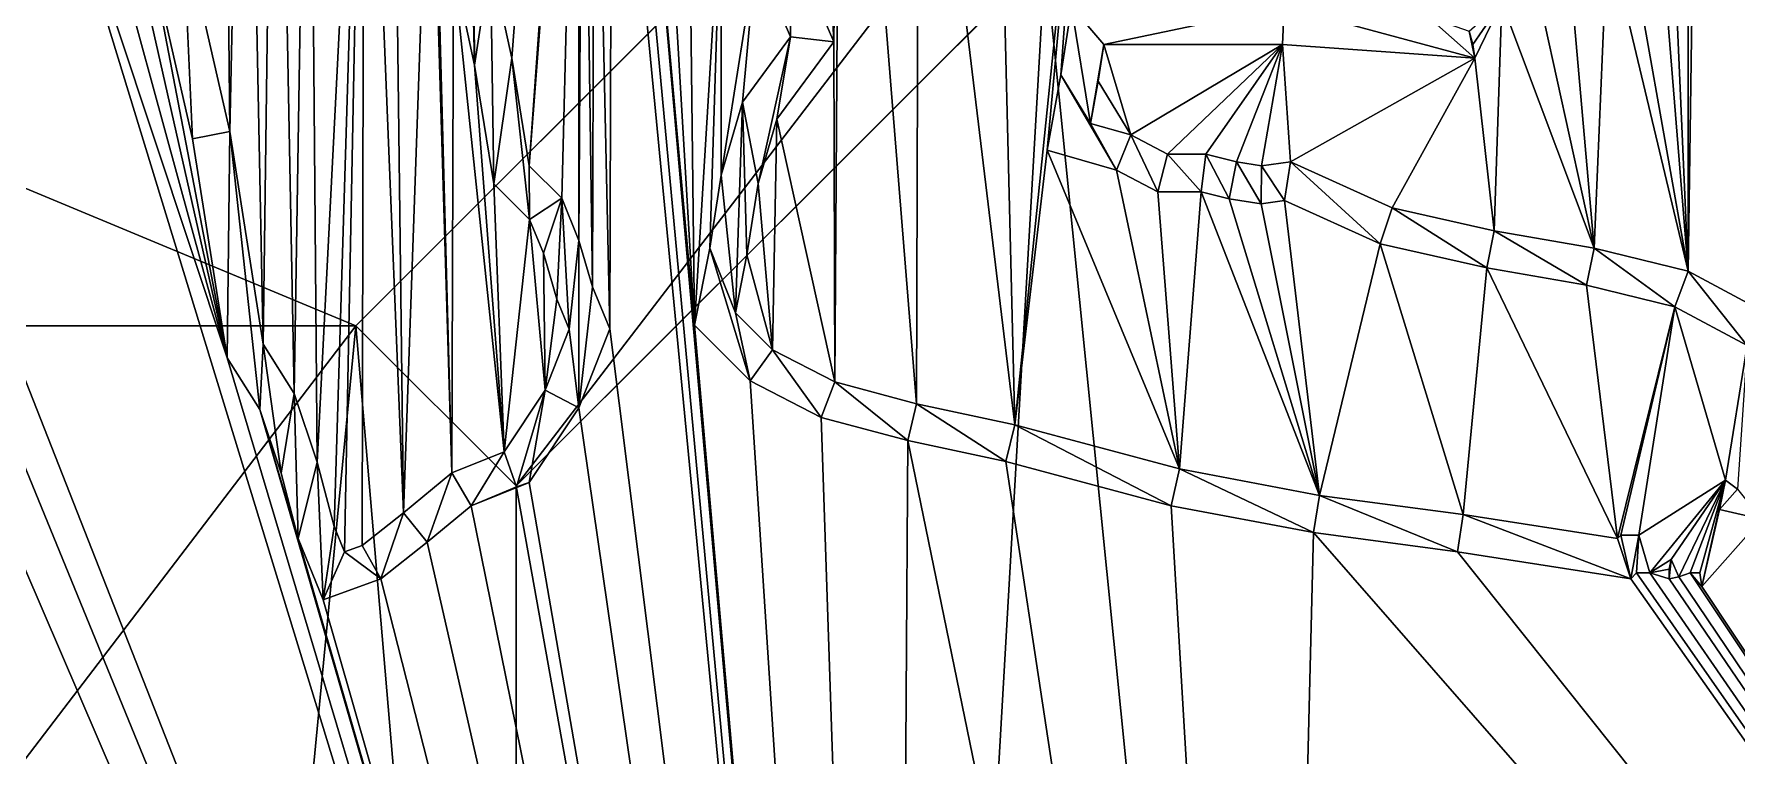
# Model space of a CAD drawing. Extents: x 10 to 110, y 10 to 115.
# Drawn here: x 33.62 to 56.16, y 34.3 to 43.86 of the extents above; entities that cross this region are included whole.
import ezdxf

# ---------------------------------------------------------------- set-up
doc = ezdxf.new("R2010")
doc.units = 0
doc.header["$MEASUREMENT"] = 0
doc.layers.add('STL2DXF', color=7, linetype='Continuous')

msp = doc.modelspace()

# ---------------------------------------------------------------- linework, layer by layer
at = {"layer": 'STL2DXF'}
for points in [[(39.662, 44.842, -0.6), (45, 110, -0.6), (39.942, 43.544, -0.6)], [(39.942, 43.544, -0.6), (45, 110, -0.6), (40.171, 42.119, -0.6)], [(40.171, 42.119, -0.6), (45, 110, -0.6), (40.832, 50.644, -0.6)], [(53.939, 56.061, 0.5), (37.879, 40), (53.939, 56.061)], [(37.879, 40), (53.939, 56.061, 0.5), (47.879, 50, 0.5)], [(37.879, 40), (40, 37.879), (53.939, 56.061)], [(53.939, 56.061), (40, 37.879), (56.061, 53.939)], [(43.627, 45.103, -0.6), (43.653, 54.838, -0.6), (44.204, 43.758, -0.6)], [(44.204, 43.758, -0.6), (43.653, 54.838, -0.6), (44.297, 51.42, -0.6)], [(40, 37.879), (47, 44.875, 0.5), (56.061, 53.939)], [(56.608, 40.135, -0.6), (56.15, 52.17, -0.6), (56.513, 53.347, -0.6)], [(36.103, 52.87, -0.6), (36.209, 42.57, -0.6), (35.587, 45.294, -0.6)], [(36.209, 42.57, -0.6), (36.103, 52.87, -0.6), (36.41, 51.948, -0.6)], [(36.654, 39.754, -0.6), (36.41, 51.948, -0.6), (36.816, 52.128, -0.6)], [(36.654, 39.754, -0.6), (36.816, 52.128, -0.6), (37.064, 39.103, -0.6)], [(37.064, 39.103, -0.6), (36.816, 52.128, -0.6), (37.257, 51.284, -0.6)], [(56.608, 40.135, -0.6), (55.743, 51.865, -0.6), (55.87, 52.119, -0.6)], [(56.608, 40.135, -0.6), (55.87, 52.119, -0.6), (56.15, 52.17, -0.6)], [(36.209, 42.57, -0.6), (36.41, 51.948, -0.6), (36.654, 39.754, -0.6)], [(56.608, 40.135, -0.6), (55.667, 51.534, -0.6), (55.743, 51.865, -0.6)], [(44.204, 43.758, -0.6), (44.297, 51.42, -0.6), (44.219, 39.255, -0.6)], [(44.297, 51.42, -0.6), (45.301, 38.967, -0.6), (44.219, 39.255, -0.6)], [(45.301, 38.967, -0.6), (44.297, 51.42, -0.6), (45.328, 49.21, -0.6)], [(55.514, 40.72, -0.6), (55.514, 51.229, -0.6), (55.667, 51.534, -0.6)], [(55.514, 40.72, -0.6), (55.667, 51.534, -0.6), (56.608, 40.135, -0.6)], [(37.064, 39.103, -0.6), (37.257, 51.284, -0.6), (37.368, 38.191, -0.6)], [(37.368, 38.191, -0.6), (37.257, 51.284, -0.6), (37.988, 50.383, -0.6)], [(55.514, 40.72, -0.6), (55.056, 51.127, -0.6), (55.514, 51.229, -0.6)], [(55.514, 40.72, -0.6), (54.7, 50.771, -0.6), (55.056, 51.127, -0.6)], [(55.514, 40.72, -0.6), (54.624, 45.733, -0.6), (54.7, 50.771, -0.6)], [(40.171, 42.119, -0.6), (40.832, 50.644, -0.6), (40.603, 41.687, -0.6)], [(40.832, 50.644, -0.6), (40.832, 41.127, -0.6), (40.603, 41.687, -0.6)], [(40.832, 41.127, -0.6), (40.832, 50.644, -0.6), (40.883, 49.677, -0.6)], [(37.368, 38.191, -0.6), (37.988, 50.383, -0.6), (37.593, 37.342, -0.6)], [(37.593, 37.342, -0.6), (37.988, 50.383, -0.6), (37.73, 37.005, -0.6)], [(37.73, 37.005, -0.6), (37.988, 50.383, -0.6), (37.964, 37.09, -0.6)], [(37.964, 37.09, -0.6), (37.988, 50.383, -0.6), (38.508, 37.521, -0.6)], [(38.508, 37.521, -0.6), (37.988, 50.383, -0.6), (38.37, 49.045, -0.6)], [(37.879, 40), (47.879, 50, 0.5), (37.879, 40, 0.5)], [(42.754, 44.875, 0.5), (37.879, 40, 0.5), (47.879, 50, 0.5)], [(40.832, 41.127, -0.6), (40.883, 49.677, -0.6), (41.01, 40.516, -0.6)], [(41.01, 40.516, -0.6), (40.883, 49.677, -0.6), (41.036, 49.244, -0.6)], [(41.01, 40.516, -0.6), (41.036, 49.244, -0.6), (41.239, 39.957, -0.6)], [(41.239, 39.957, -0.6), (41.036, 49.244, -0.6), (41.265, 48.862, -0.6)], [(45.301, 38.967, -0.6), (45.328, 49.21, -0.6), (46.599, 38.687, -0.6)], [(46.599, 38.687, -0.6), (45.328, 49.21, -0.6), (46.383, 47.503, -0.6)], [(38.508, 37.521, -0.6), (38.37, 49.045, -0.6), (38.861, 47.573, -0.6)], [(45, 10, -0.6), (41.239, 39.957, -0.6), (41.265, 48.862, -0.6)], [(45, 10, -0.6), (41.265, 48.862, -0.6), (41.468, 48.048, -0.6)], [(45, 10, -0.6), (33.072, 40.364, -0.6), (33.269, 48.334, -0.6)], [(45, 10, -0.6), (33.269, 48.334, -0.6), (36.176, 39.575, -0.6)], [(36.176, 39.575, -0.6), (33.269, 48.334, -0.6), (34.038, 47.412, -0.6)], [(45, 10, -0.6), (41.468, 48.048, -0.6), (41.647, 47.895, -0.6)], [(45, 10, -0.6), (41.647, 47.895, -0.6), (42.359, 40.007, -0.6)], [(42.359, 40.007, -0.6), (41.647, 47.895, -0.6), (41.901, 47.794, -0.6)], [(42.359, 40.007, -0.6), (41.901, 47.794, -0.6), (42.283, 46.75, -0.6)], [(38.508, 37.521, -0.6), (38.861, 47.573, -0.6), (39.149, 38.051, -0.6)], [(39.149, 38.051, -0.6), (38.861, 47.573, -0.6), (38.935, 46.11, -0.6)], [(39.171, 44.747, -0.4), (39.356, 47.666, -0.4), (39.45, 43.452, -0.4)], [(39.45, 43.452, -0.4), (39.356, 47.666, -0.4), (39.433, 46.165, -0.4)], [(46.599, 38.687, -0.6), (46.383, 47.503, -0.6), (47.524, 47.681, -0.6)], [(46.599, 38.687, -0.6), (47.524, 47.681, -0.6), (47.028, 42.323, -0.6)], [(47.028, 42.323, -0.6), (47.524, 47.681, -0.6), (47.21, 43.323, -0.6)], [(47.21, 43.323, -0.6), (47.524, 47.681, -0.6), (47.352, 44.222, -0.6)], [(36.176, 39.575, -0.6), (34.038, 47.412, -0.6), (34.649, 46.337, -0.6)], [(42.715, 45.809, -0.6), (42.359, 40.007, -0.6), (42.283, 46.75, -0.6)], [(36.176, 39.575, -0.6), (34.649, 46.337, -0.6), (35.107, 45.147, -0.6)], [(39.149, 38.051, -0.6), (38.935, 46.11, -0.6), (39.171, 44.747, -0.6)], [(39.45, 43.452, -0.4), (39.433, 46.165, -0.4), (39.662, 44.842, -0.4)], [(42.359, 40.007, -0.6), (42.715, 45.809, -0.6), (42.563, 41.025, -0.6)], [(42.563, 41.025, -0.6), (42.715, 45.809, -0.6), (42.715, 41.992, -0.6)], [(42.715, 41.992, -0.6), (42.715, 45.809, -0.6), (43.173, 44.893, -0.6)], [(55.514, 40.72, -0.6), (54.446, 45.198, -0.6), (54.624, 45.733, -0.6)], [(35.107, 45.147, -0.4), (35.587, 45.294, -0.4), (35.718, 42.476, -0.4)], [(35.107, 45.147, -0.6), (35.718, 42.476, -0.4), (35.718, 42.476, -0.6)], [(35.718, 42.476, -0.4), (35.107, 45.147, -0.6), (35.107, 45.147, -0.4)], [(36.176, 39.575, -0.6), (35.107, 45.147, -0.6), (35.718, 42.476, -0.6)], [(35.718, 42.476, -0.4), (35.587, 45.294, -0.4), (36.209, 42.57, -0.4)], [(36.209, 42.57, -0.4), (35.587, 45.294, -0.6), (36.209, 42.57, -0.6)], [(35.587, 45.294, -0.6), (36.209, 42.57, -0.4), (35.587, 45.294, -0.4)], [(43.173, 44.893, -0.4), (43.627, 45.103, -0.4), (43.631, 43.824, -0.4)], [(43.631, 43.824, -0.4), (43.627, 45.103, -0.4), (44.204, 43.758, -0.4)], [(44.204, 43.758, -0.4), (43.627, 45.103, -0.6), (44.204, 43.758, -0.6)], [(43.627, 45.103, -0.6), (44.204, 43.758, -0.4), (43.627, 45.103, -0.4)], [(54.267, 41.025, -0.6), (53.453, 44.74, -0.6), (53.911, 45.097, -0.6)], [(54.267, 41.025, -0.6), (53.911, 45.097, -0.6), (54.446, 45.198, -0.6)], [(54.267, 41.025, -0.6), (54.446, 45.198, -0.6), (55.514, 40.72, -0.6)], [(26.175, 44.875, 0.5), (15, 40, 0.5), (37.879, 40, 0.5)], [(26.175, 44.875, 0.5), (37.879, 40, 0.5), (42.754, 44.875, 0.5)], [(47, 44.875, 0.5), (40, 37.879), (40, 37.879, 0.5)], [(40, 37.879, 0.5), (45, 10, 0.5), (47, 44.875, 0.5)], [(42.715, 41.992, -0.6), (43.173, 44.893, -0.6), (42.995, 42.959, -0.6)], [(42.995, 42.959, -0.6), (43.173, 44.893, -0.6), (43.631, 43.824, -0.6)], [(43.173, 44.893, -0.6), (43.631, 43.824, -0.4), (43.631, 43.824, -0.6)], [(43.631, 43.824, -0.4), (43.173, 44.893, -0.6), (43.173, 44.893, -0.4)], [(47, 44.875, 0.5), (45, 10, 0.5), (50, 15, 0.5)], [(47, 44.875, 0.5), (50, 15, 0.5), (73, 44.875, 0.5)], [(73, 44.875, 0.5), (50, 15, 0.5), (70, 15, 0.5)], [(39.149, 38.051, -0.6), (39.171, 44.747, -0.6), (39.841, 38.327, -0.6)], [(39.841, 38.327, -0.6), (39.171, 44.747, -0.6), (39.45, 43.452, -0.6)], [(39.171, 44.747, -0.6), (39.45, 43.452, -0.4), (39.45, 43.452, -0.6)], [(39.45, 43.452, -0.4), (39.171, 44.747, -0.6), (39.171, 44.747, -0.4)], [(39.45, 43.452, -0.4), (39.662, 44.842, -0.4), (39.703, 41.88, -0.4)], [(39.703, 41.88, -0.4), (39.662, 44.842, -0.4), (39.942, 43.544, -0.4)], [(39.942, 43.544, -0.4), (39.662, 44.842, -0.6), (39.942, 43.544, -0.6)], [(39.662, 44.842, -0.6), (39.942, 43.544, -0.4), (39.662, 44.842, -0.4)], [(54.267, 41.025, -0.6), (53.046, 44.282, -0.6), (53.453, 44.74, -0.6)], [(47.601, 42.679, -0.4), (47.21, 43.323, -0.4), (47.352, 44.222, -0.4)], [(47.352, 44.222, -0.6), (47.21, 43.323, -0.4), (47.21, 43.323, -0.6)], [(47.21, 43.323, -0.4), (47.352, 44.222, -0.6), (47.352, 44.222, -0.4)], [(47.352, 44.222, -0.4), (47.779, 43.722, -0.4), (47.601, 42.679, -0.4)], [(47.779, 43.722, -0.4), (47.352, 44.222, -0.4), (50.163, 44.222, -0.4)], [(47.779, 43.722, -0.4), (50.163, 44.222, -0.4), (50.145, 43.722, -0.4)], [(50.145, 43.722, -0.4), (50.163, 44.222, -0.4), (52.69, 43.544, -0.4)], [(52.69, 43.544, -0.4), (50.163, 44.222, -0.4), (52.071, 44.089, -0.4)], [(53.046, 44.282, -0.6), (52.664, 43.722, -0.6), (52.613, 43.901, -0.6)], [(52.664, 43.722, -0.6), (53.046, 44.282, -0.6), (52.69, 43.544, -0.6)], [(52.69, 43.544, -0.6), (53.046, 44.282, -0.6), (52.944, 41.254, -0.6)], [(52.944, 41.254, -0.6), (53.046, 44.282, -0.6), (54.267, 41.025, -0.6)], [(52.69, 43.544, -0.4), (52.071, 44.089, -0.4), (52.613, 43.901, -0.4)], [(43.204, 41.883, -0.4), (42.995, 42.959, -0.4), (43.631, 43.824, -0.4)], [(43.631, 43.824, -0.6), (42.995, 42.959, -0.4), (42.995, 42.959, -0.6)], [(42.995, 42.959, -0.4), (43.631, 43.824, -0.6), (43.631, 43.824, -0.4)], [(43.204, 41.883, -0.4), (43.631, 43.824, -0.4), (43.451, 42.735, -0.4)], [(43.451, 42.735, -0.4), (43.631, 43.824, -0.4), (44.204, 43.758, -0.4)], [(44.219, 39.255, -0.6), (43.451, 42.735, -0.6), (44.204, 43.758, -0.6)], [(43.451, 42.735, -0.4), (44.204, 43.758, -0.6), (43.451, 42.735, -0.6)], [(44.204, 43.758, -0.6), (43.451, 42.735, -0.4), (44.204, 43.758, -0.4)], [(52.69, 43.544, -0.4), (52.613, 43.901, -0.4), (52.664, 43.722, -0.4)], [(52.664, 43.722, -0.4), (52.613, 43.901, -0.6), (52.664, 43.722, -0.6)], [(52.613, 43.901, -0.6), (52.664, 43.722, -0.4), (52.613, 43.901, -0.4)], [(39.703, 41.88, -0.4), (39.942, 43.544, -0.4), (40.179, 41.404, -0.4)], [(40.179, 41.404, -0.4), (39.942, 43.544, -0.4), (40.171, 42.119, -0.4)], [(40.171, 42.119, -0.4), (39.942, 43.544, -0.6), (40.171, 42.119, -0.6)], [(39.942, 43.544, -0.6), (40.171, 42.119, -0.4), (39.942, 43.544, -0.4)], [(47.601, 42.679, -0.4), (47.779, 43.722, -0.4), (47.703, 43.239, -0.4)], [(47.703, 43.239, -0.4), (47.779, 43.722, -0.6), (47.703, 43.239, -0.6)], [(47.779, 43.722, -0.6), (47.703, 43.239, -0.4), (47.779, 43.722, -0.4)], [(48.135, 42.527, -0.6), (47.703, 43.239, -0.6), (47.779, 43.722, -0.6)], [(47.779, 43.722, -0.4), (50.145, 43.722, -0.6), (47.779, 43.722, -0.6)], [(50.145, 43.722, -0.6), (47.779, 43.722, -0.4), (50.145, 43.722, -0.4)], [(48.135, 42.527, -0.6), (47.779, 43.722, -0.6), (50.145, 43.722, -0.6)], [(48.135, 42.527, -0.6), (50.145, 43.722, -0.6), (48.619, 42.272, -0.6)], [(48.619, 42.272, -0.6), (50.145, 43.722, -0.6), (49.127, 42.272, -0.6)], [(49.127, 42.272, -0.6), (50.145, 43.722, -0.6), (49.535, 42.17, -0.6)], [(49.535, 42.17, -0.6), (50.145, 43.722, -0.6), (49.865, 42.119, -0.6)], [(49.865, 42.119, -0.6), (50.145, 43.722, -0.6), (50.247, 42.17, -0.6)], [(50.145, 43.722, -0.4), (52.69, 43.544, -0.6), (50.145, 43.722, -0.6)], [(52.69, 43.544, -0.6), (50.145, 43.722, -0.4), (52.69, 43.544, -0.4)], [(50.247, 42.17, -0.6), (50.145, 43.722, -0.6), (52.69, 43.544, -0.6)], [(50.247, 42.17, -0.6), (52.69, 43.544, -0.6), (51.596, 41.56, -0.6)], [(51.596, 41.56, -0.6), (52.69, 43.544, -0.6), (52.944, 41.254, -0.6)], [(52.69, 43.544, -0.4), (52.664, 43.722, -0.6), (52.69, 43.544, -0.6)], [(52.664, 43.722, -0.6), (52.69, 43.544, -0.4), (52.664, 43.722, -0.4)], [(39.841, 38.327, -0.6), (39.45, 43.452, -0.6), (39.703, 41.88, -0.6)], [(39.45, 43.452, -0.6), (39.703, 41.88, -0.4), (39.703, 41.88, -0.6)], [(39.703, 41.88, -0.4), (39.45, 43.452, -0.6), (39.45, 43.452, -0.4)], [(47.21, 43.323, -0.4), (47.948, 42.06, -0.4), (47.028, 42.323, -0.4)], [(47.21, 43.323, -0.6), (47.028, 42.323, -0.4), (47.028, 42.323, -0.6)], [(47.028, 42.323, -0.4), (47.21, 43.323, -0.6), (47.21, 43.323, -0.4)], [(47.948, 42.06, -0.4), (47.21, 43.323, -0.4), (47.601, 42.679, -0.4)], [(47.601, 42.679, -0.4), (47.703, 43.239, -0.6), (47.601, 42.679, -0.6)], [(47.703, 43.239, -0.6), (47.601, 42.679, -0.4), (47.703, 43.239, -0.4)], [(47.703, 43.239, -0.6), (48.135, 42.527, -0.6), (47.601, 42.679, -0.6)], [(42.995, 42.959, -0.4), (42.902, 40.172, -0.4), (42.715, 41.992, -0.4)], [(42.995, 42.959, -0.6), (42.715, 41.992, -0.4), (42.715, 41.992, -0.6)], [(42.715, 41.992, -0.4), (42.995, 42.959, -0.6), (42.995, 42.959, -0.4)], [(42.902, 40.172, -0.4), (42.995, 42.959, -0.4), (43.055, 40.937, -0.4)], [(43.055, 40.937, -0.4), (42.995, 42.959, -0.4), (43.204, 41.883, -0.4)], [(43.395, 39.679, -0.6), (43.204, 41.883, -0.6), (43.451, 42.735, -0.6)], [(43.204, 41.883, -0.4), (43.451, 42.735, -0.6), (43.204, 41.883, -0.6)], [(43.451, 42.735, -0.6), (43.204, 41.883, -0.4), (43.451, 42.735, -0.4)], [(43.395, 39.679, -0.6), (43.451, 42.735, -0.6), (44.219, 39.255, -0.6)], [(47.948, 42.06, -0.4), (47.601, 42.679, -0.4), (48.135, 42.527, -0.4)], [(48.135, 42.527, -0.6), (47.601, 42.679, -0.4), (47.601, 42.679, -0.6)], [(47.601, 42.679, -0.4), (48.135, 42.527, -0.6), (48.135, 42.527, -0.4)], [(35.718, 42.476, -0.4), (36.209, 42.57, -0.4), (36.176, 39.575, -0.4)], [(35.718, 42.476, -0.6), (36.176, 39.575, -0.4), (36.176, 39.575, -0.6)], [(36.176, 39.575, -0.4), (35.718, 42.476, -0.6), (35.718, 42.476, -0.4)], [(36.176, 39.575, -0.4), (36.209, 42.57, -0.4), (36.608, 38.888, -0.4)], [(36.608, 38.888, -0.4), (36.209, 42.57, -0.4), (36.654, 39.754, -0.4)], [(36.654, 39.754, -0.4), (36.209, 42.57, -0.6), (36.654, 39.754, -0.6)], [(36.209, 42.57, -0.6), (36.654, 39.754, -0.4), (36.209, 42.57, -0.4)], [(47.948, 42.06, -0.4), (48.135, 42.527, -0.4), (48.495, 41.772, -0.4)], [(48.495, 41.772, -0.4), (48.135, 42.527, -0.4), (48.619, 42.272, -0.4)], [(48.619, 42.272, -0.6), (48.135, 42.527, -0.4), (48.135, 42.527, -0.6)], [(48.135, 42.527, -0.4), (48.619, 42.272, -0.6), (48.619, 42.272, -0.4)], [(47.028, 42.323, -0.6), (48.781, 38.103, -0.6), (46.599, 38.687, -0.6)], [(48.781, 38.103, -0.6), (47.028, 42.323, -0.6), (47.948, 42.06, -0.6)], [(47.028, 42.323, -0.4), (47.948, 42.06, -0.6), (47.028, 42.323, -0.6)], [(47.948, 42.06, -0.6), (47.028, 42.323, -0.4), (47.948, 42.06, -0.4)], [(48.495, 41.772, -0.4), (48.619, 42.272, -0.4), (49.066, 41.772, -0.4)], [(49.066, 41.772, -0.4), (48.619, 42.272, -0.4), (49.127, 42.272, -0.4)], [(49.127, 42.272, -0.6), (48.619, 42.272, -0.4), (48.619, 42.272, -0.6)], [(48.619, 42.272, -0.4), (49.127, 42.272, -0.6), (49.127, 42.272, -0.4)], [(49.066, 41.772, -0.4), (49.127, 42.272, -0.4), (49.436, 41.68, -0.4)], [(49.436, 41.68, -0.4), (49.127, 42.272, -0.4), (49.535, 42.17, -0.4)], [(49.535, 42.17, -0.6), (49.127, 42.272, -0.4), (49.127, 42.272, -0.6)], [(49.127, 42.272, -0.4), (49.535, 42.17, -0.6), (49.535, 42.17, -0.4)], [(49.436, 41.68, -0.4), (49.535, 42.17, -0.4), (49.86, 41.614, -0.4)], [(49.86, 41.614, -0.4), (49.535, 42.17, -0.4), (49.865, 42.119, -0.4)], [(49.865, 42.119, -0.6), (49.535, 42.17, -0.4), (49.535, 42.17, -0.6)], [(49.535, 42.17, -0.4), (49.865, 42.119, -0.6), (49.865, 42.119, -0.4)], [(50.171, 41.656, -0.4), (49.865, 42.119, -0.4), (50.247, 42.17, -0.4)], [(50.247, 42.17, -0.6), (49.865, 42.119, -0.4), (49.865, 42.119, -0.6)], [(49.865, 42.119, -0.4), (50.247, 42.17, -0.6), (50.247, 42.17, -0.4)], [(50.171, 41.656, -0.4), (50.247, 42.17, -0.4), (51.436, 41.083, -0.4)], [(51.436, 41.083, -0.4), (50.247, 42.17, -0.4), (51.596, 41.56, -0.4)], [(51.596, 41.56, -0.6), (50.247, 42.17, -0.4), (50.247, 42.17, -0.6)], [(50.247, 42.17, -0.4), (51.596, 41.56, -0.6), (51.596, 41.56, -0.4)], [(40.179, 41.404, -0.4), (40.171, 42.119, -0.4), (40.603, 41.687, -0.4)], [(40.603, 41.687, -0.4), (40.171, 42.119, -0.6), (40.603, 41.687, -0.6)], [(40.171, 42.119, -0.6), (40.603, 41.687, -0.4), (40.171, 42.119, -0.4)], [(42.902, 40.172, -0.4), (42.563, 41.025, -0.4), (42.715, 41.992, -0.4)], [(42.715, 41.992, -0.6), (42.563, 41.025, -0.4), (42.563, 41.025, -0.6)], [(42.563, 41.025, -0.4), (42.715, 41.992, -0.6), (42.715, 41.992, -0.4)], [(48.781, 38.103, -0.6), (47.948, 42.06, -0.6), (48.495, 41.772, -0.6)], [(47.948, 42.06, -0.4), (48.495, 41.772, -0.6), (47.948, 42.06, -0.6)], [(48.495, 41.772, -0.6), (47.948, 42.06, -0.4), (48.495, 41.772, -0.4)], [(49.86, 41.614, -0.4), (49.865, 42.119, -0.4), (50.171, 41.656, -0.4)], [(39.841, 38.327, -0.6), (39.703, 41.88, -0.6), (40.179, 41.404, -0.6)], [(39.703, 41.88, -0.4), (40.179, 41.404, -0.6), (39.703, 41.88, -0.6)], [(40.179, 41.404, -0.6), (39.703, 41.88, -0.4), (40.179, 41.404, -0.4)], [(43.395, 39.679, -0.6), (43.055, 40.937, -0.6), (43.204, 41.883, -0.6)], [(43.055, 40.937, -0.4), (43.204, 41.883, -0.6), (43.055, 40.937, -0.6)], [(43.204, 41.883, -0.6), (43.055, 40.937, -0.4), (43.204, 41.883, -0.4)], [(48.781, 38.103, -0.6), (48.495, 41.772, -0.6), (49.066, 41.772, -0.6)], [(48.495, 41.772, -0.4), (49.066, 41.772, -0.6), (48.495, 41.772, -0.6)], [(49.066, 41.772, -0.6), (48.495, 41.772, -0.4), (49.066, 41.772, -0.4)], [(48.781, 38.103, -0.6), (49.066, 41.772, -0.6), (50.632, 37.753, -0.6)], [(50.632, 37.753, -0.6), (49.066, 41.772, -0.6), (49.436, 41.68, -0.6)], [(49.066, 41.772, -0.4), (49.436, 41.68, -0.6), (49.066, 41.772, -0.6)], [(49.436, 41.68, -0.6), (49.066, 41.772, -0.4), (49.436, 41.68, -0.4)], [(40.179, 41.404, -0.4), (40.603, 41.687, -0.4), (40.36, 40.962, -0.4)], [(40.36, 40.962, -0.4), (40.603, 41.687, -0.4), (40.538, 40.351, -0.4)], [(40.538, 40.351, -0.4), (40.603, 41.687, -0.4), (40.701, 39.952, -0.4)], [(40.701, 39.952, -0.4), (40.603, 41.687, -0.4), (40.832, 41.127, -0.4)], [(40.832, 41.127, -0.4), (40.603, 41.687, -0.6), (40.832, 41.127, -0.6)], [(40.603, 41.687, -0.6), (40.832, 41.127, -0.4), (40.603, 41.687, -0.4)], [(50.632, 37.753, -0.6), (49.436, 41.68, -0.6), (49.86, 41.614, -0.6)], [(49.436, 41.68, -0.4), (49.86, 41.614, -0.6), (49.436, 41.68, -0.6)], [(49.86, 41.614, -0.6), (49.436, 41.68, -0.4), (49.86, 41.614, -0.4)], [(50.632, 37.753, -0.6), (49.86, 41.614, -0.6), (50.171, 41.656, -0.6)], [(49.86, 41.614, -0.4), (50.171, 41.656, -0.6), (49.86, 41.614, -0.6)], [(50.171, 41.656, -0.6), (49.86, 41.614, -0.4), (50.171, 41.656, -0.4)], [(50.632, 37.753, -0.6), (50.171, 41.656, -0.6), (51.436, 41.083, -0.6)], [(50.171, 41.656, -0.4), (51.436, 41.083, -0.6), (50.171, 41.656, -0.6)], [(51.436, 41.083, -0.6), (50.171, 41.656, -0.4), (51.436, 41.083, -0.4)], [(51.436, 41.083, -0.4), (51.596, 41.56, -0.4), (52.846, 40.764, -0.4)], [(52.846, 40.764, -0.4), (51.596, 41.56, -0.4), (52.944, 41.254, -0.4)], [(52.944, 41.254, -0.6), (51.596, 41.56, -0.4), (51.596, 41.56, -0.6)], [(51.596, 41.56, -0.4), (52.944, 41.254, -0.6), (52.944, 41.254, -0.4)], [(39.841, 38.327, -0.6), (40.179, 41.404, -0.6), (40.386, 39.146, -0.6)], [(40.386, 39.146, -0.6), (40.179, 41.404, -0.6), (40.36, 40.962, -0.6)], [(40.179, 41.404, -0.6), (40.36, 40.962, -0.4), (40.36, 40.962, -0.6)], [(40.36, 40.962, -0.4), (40.179, 41.404, -0.6), (40.179, 41.404, -0.4)], [(52.846, 40.764, -0.4), (52.944, 41.254, -0.4), (54.165, 40.536, -0.4)], [(54.165, 40.536, -0.4), (52.944, 41.254, -0.4), (54.267, 41.025, -0.4)], [(54.267, 41.025, -0.6), (52.944, 41.254, -0.4), (52.944, 41.254, -0.6)], [(52.944, 41.254, -0.4), (54.267, 41.025, -0.6), (54.267, 41.025, -0.4)], [(40.832, 38.913, -0.4), (40.701, 39.952, -0.4), (40.832, 41.127, -0.4)], [(40.832, 38.913, -0.4), (40.832, 41.127, -0.4), (41.01, 40.516, -0.4)], [(41.01, 40.516, -0.4), (40.832, 41.127, -0.6), (41.01, 40.516, -0.6)], [(40.832, 41.127, -0.6), (41.01, 40.516, -0.4), (40.832, 41.127, -0.4)], [(42.563, 41.025, -0.4), (43.097, 39.27, -0.4), (42.359, 40.007, -0.4)], [(42.563, 41.025, -0.6), (42.359, 40.007, -0.4), (42.359, 40.007, -0.6)], [(42.359, 40.007, -0.4), (42.563, 41.025, -0.6), (42.563, 41.025, -0.4)], [(43.097, 39.27, -0.4), (42.563, 41.025, -0.4), (42.902, 40.172, -0.4)], [(50.632, 37.753, -0.6), (51.436, 41.083, -0.6), (52.532, 37.5, -0.6)], [(52.532, 37.5, -0.6), (51.436, 41.083, -0.6), (52.846, 40.764, -0.6)], [(51.436, 41.083, -0.4), (52.846, 40.764, -0.6), (51.436, 41.083, -0.6)], [(52.846, 40.764, -0.6), (51.436, 41.083, -0.4), (52.846, 40.764, -0.4)], [(54.165, 40.536, -0.4), (54.267, 41.025, -0.4), (55.334, 40.249, -0.4)], [(55.334, 40.249, -0.4), (54.267, 41.025, -0.4), (55.514, 40.72, -0.4)], [(55.514, 40.72, -0.6), (54.267, 41.025, -0.4), (54.267, 41.025, -0.6)], [(54.267, 41.025, -0.4), (55.514, 40.72, -0.6), (55.514, 40.72, -0.4)], [(40.386, 39.146, -0.6), (40.36, 40.962, -0.6), (40.538, 40.351, -0.6)], [(40.36, 40.962, -0.6), (40.538, 40.351, -0.4), (40.538, 40.351, -0.6)], [(40.538, 40.351, -0.4), (40.36, 40.962, -0.6), (40.36, 40.962, -0.4)], [(43.055, 40.937, -0.6), (43.395, 39.679, -0.6), (42.902, 40.172, -0.6)], [(42.902, 40.172, -0.4), (43.055, 40.937, -0.6), (42.902, 40.172, -0.6)], [(43.055, 40.937, -0.6), (42.902, 40.172, -0.4), (43.055, 40.937, -0.4)], [(52.532, 37.5, -0.6), (52.846, 40.764, -0.6), (54.577, 37.182, -0.6)], [(54.577, 37.182, -0.6), (52.846, 40.764, -0.6), (54.165, 40.536, -0.6)], [(52.846, 40.764, -0.4), (54.165, 40.536, -0.6), (52.846, 40.764, -0.6)], [(54.165, 40.536, -0.6), (52.846, 40.764, -0.4), (54.165, 40.536, -0.4)], [(55.334, 40.249, -0.4), (55.514, 40.72, -0.4), (56.293, 39.736, -0.4)], [(56.293, 39.736, -0.4), (55.514, 40.72, -0.4), (56.608, 40.135, -0.4)], [(56.608, 40.135, -0.6), (55.514, 40.72, -0.4), (55.514, 40.72, -0.6)], [(55.514, 40.72, -0.4), (56.608, 40.135, -0.6), (56.608, 40.135, -0.4)], [(45, 10, -0.6), (32.874, 39.645, -0.6), (33.072, 40.364, -0.6)], [(40.386, 39.146, -0.6), (40.538, 40.351, -0.6), (40.701, 39.952, -0.6)], [(40.538, 40.351, -0.6), (40.701, 39.952, -0.4), (40.701, 39.952, -0.6)], [(40.701, 39.952, -0.4), (40.538, 40.351, -0.6), (40.538, 40.351, -0.4)], [(40.832, 38.913, -0.4), (41.01, 40.516, -0.4), (41.239, 39.957, -0.4)], [(41.239, 39.957, -0.4), (41.01, 40.516, -0.6), (41.239, 39.957, -0.6)], [(41.01, 40.516, -0.6), (41.239, 39.957, -0.4), (41.01, 40.516, -0.4)], [(54.577, 37.182, -0.6), (54.165, 40.536, -0.6), (55.334, 40.249, -0.6)], [(54.165, 40.536, -0.4), (55.334, 40.249, -0.6), (54.165, 40.536, -0.6)], [(55.334, 40.249, -0.6), (54.165, 40.536, -0.4), (55.334, 40.249, -0.4)], [(43.097, 39.27, -0.4), (42.902, 40.172, -0.4), (43.395, 39.679, -0.4)], [(43.395, 39.679, -0.6), (42.902, 40.172, -0.4), (42.902, 40.172, -0.6)], [(42.902, 40.172, -0.4), (43.395, 39.679, -0.6), (43.395, 39.679, -0.4)], [(54.577, 37.182, -0.6), (55.334, 40.249, -0.6), (54.62, 37.225, -0.6)], [(54.62, 37.225, -0.6), (55.334, 40.249, -0.6), (54.86, 37.225, -0.6)], [(54.86, 37.225, -0.6), (55.334, 40.249, -0.6), (56.005, 37.954, -0.6)], [(56.005, 37.954, -0.6), (55.334, 40.249, -0.6), (56.293, 39.736, -0.6)], [(55.334, 40.249, -0.4), (56.293, 39.736, -0.6), (55.334, 40.249, -0.6)], [(56.293, 39.736, -0.6), (55.334, 40.249, -0.4), (56.293, 39.736, -0.4)], [(37.879, 40), (15, 40, 0.5), (15, 40)], [(15, 40, 0.5), (37.879, 40), (37.879, 40, 0.5)], [(15, 40), (15, 10), (37.879, 40)], [(37.879, 40), (15, 10), (35, 10)], [(37.879, 40), (35, 10), (40, 15)], [(37.879, 40), (40, 15), (40, 37.879)], [(40.832, 38.913, -0.4), (40.386, 39.146, -0.4), (40.701, 39.952, -0.4)], [(40.701, 39.952, -0.6), (40.386, 39.146, -0.4), (40.386, 39.146, -0.6)], [(40.386, 39.146, -0.4), (40.701, 39.952, -0.6), (40.701, 39.952, -0.4)], [(40.832, 38.913, -0.4), (41.239, 39.957, -0.6), (40.832, 38.913, -0.6)], [(41.239, 39.957, -0.6), (40.832, 38.913, -0.4), (41.239, 39.957, -0.4)], [(45, 10, -0.6), (40.832, 38.913, -0.6), (41.239, 39.957, -0.6)], [(42.359, 40.007, -0.6), (43.097, 39.27, -0.4), (43.097, 39.27, -0.6)], [(43.097, 39.27, -0.4), (42.359, 40.007, -0.6), (42.359, 40.007, -0.4)], [(45, 10, -0.6), (42.359, 40.007, -0.6), (43.097, 39.27, -0.6)], [(36.608, 38.888, -0.4), (36.654, 39.754, -0.4), (36.888, 38.048, -0.4)], [(36.888, 38.048, -0.4), (36.654, 39.754, -0.4), (37.064, 39.103, -0.4)], [(37.064, 39.103, -0.4), (36.654, 39.754, -0.6), (37.064, 39.103, -0.6)], [(36.654, 39.754, -0.6), (37.064, 39.103, -0.4), (36.654, 39.754, -0.4)], [(43.097, 39.27, -0.4), (43.395, 39.679, -0.4), (44.038, 38.786, -0.4)], [(44.038, 38.786, -0.4), (43.395, 39.679, -0.4), (44.219, 39.255, -0.4)], [(44.219, 39.255, -0.6), (43.395, 39.679, -0.4), (43.395, 39.679, -0.6)], [(43.395, 39.679, -0.4), (44.219, 39.255, -0.6), (44.219, 39.255, -0.4)], [(56.005, 37.954, -0.6), (56.293, 39.736, -0.6), (56.165, 37.834, -0.6)], [(45, 10, -0.6), (32.537, 39.015, -0.6), (32.874, 39.645, -0.6)], [(36.176, 39.575, -0.6), (36.608, 38.888, -0.4), (36.608, 38.888, -0.6)], [(36.608, 38.888, -0.4), (36.176, 39.575, -0.6), (36.176, 39.575, -0.4)], [(45, 10, -0.6), (36.176, 39.575, -0.6), (36.608, 38.888, -0.6)], [(43.097, 39.27, -0.4), (44.038, 38.786, -0.6), (43.097, 39.27, -0.6)], [(44.038, 38.786, -0.6), (43.097, 39.27, -0.4), (44.038, 38.786, -0.4)], [(45, 10, -0.6), (43.097, 39.27, -0.6), (44.038, 38.786, -0.6)], [(44.038, 38.786, -0.4), (44.219, 39.255, -0.4), (45.183, 38.481, -0.4)], [(45.183, 38.481, -0.4), (44.219, 39.255, -0.4), (45.301, 38.967, -0.4)], [(45.301, 38.967, -0.6), (44.219, 39.255, -0.4), (44.219, 39.255, -0.6)], [(44.219, 39.255, -0.4), (45.301, 38.967, -0.6), (45.301, 38.967, -0.4)], [(45, 10, -0.6), (31.596, 37.946, -0.6), (32.537, 39.015, -0.6)], [(36.888, 38.048, -0.4), (37.064, 39.103, -0.4), (37.117, 37.183, -0.4)], [(37.117, 37.183, -0.4), (37.064, 39.103, -0.4), (37.368, 38.191, -0.4)], [(37.368, 38.191, -0.4), (37.064, 39.103, -0.6), (37.368, 38.191, -0.6)], [(37.064, 39.103, -0.6), (37.368, 38.191, -0.4), (37.064, 39.103, -0.4)], [(40.004, 37.867, -0.4), (39.841, 38.327, -0.4), (40.386, 39.146, -0.4)], [(40.386, 39.146, -0.6), (39.841, 38.327, -0.4), (39.841, 38.327, -0.6)], [(39.841, 38.327, -0.4), (40.386, 39.146, -0.6), (40.386, 39.146, -0.4)], [(40.004, 37.867, -0.4), (40.386, 39.146, -0.4), (40.171, 37.921, -0.4)], [(40.171, 37.921, -0.4), (40.386, 39.146, -0.4), (40.832, 38.913, -0.4)], [(36.608, 38.888, -0.6), (36.888, 38.048, -0.4), (36.888, 38.048, -0.6)], [(36.888, 38.048, -0.4), (36.608, 38.888, -0.6), (36.608, 38.888, -0.4)], [(45, 10, -0.6), (36.608, 38.888, -0.6), (37.117, 37.183, -0.6)], [(37.117, 37.183, -0.6), (36.608, 38.888, -0.6), (36.888, 38.048, -0.6)], [(40.171, 37.921, -0.4), (40.832, 38.913, -0.6), (40.171, 37.921, -0.6)], [(40.832, 38.913, -0.6), (40.171, 37.921, -0.4), (40.832, 38.913, -0.4)], [(45, 10, -0.6), (40.171, 37.921, -0.6), (40.832, 38.913, -0.6)], [(44.038, 38.786, -0.4), (45.183, 38.481, -0.6), (44.038, 38.786, -0.6)], [(45.183, 38.481, -0.6), (44.038, 38.786, -0.4), (45.183, 38.481, -0.4)], [(45, 10, -0.6), (44.038, 38.786, -0.6), (45.183, 38.481, -0.6)], [(45.183, 38.481, -0.4), (45.301, 38.967, -0.4), (46.481, 38.201, -0.4)], [(46.481, 38.201, -0.4), (45.301, 38.967, -0.4), (46.599, 38.687, -0.4)], [(46.599, 38.687, -0.6), (45.301, 38.967, -0.4), (45.301, 38.967, -0.6)], [(45.301, 38.967, -0.4), (46.599, 38.687, -0.6), (46.599, 38.687, -0.4)], [(46.481, 38.201, -0.4), (46.599, 38.687, -0.4), (48.669, 37.616, -0.4)], [(48.669, 37.616, -0.4), (46.599, 38.687, -0.4), (48.781, 38.103, -0.4)], [(48.781, 38.103, -0.6), (46.599, 38.687, -0.4), (46.599, 38.687, -0.6)], [(46.599, 38.687, -0.4), (48.781, 38.103, -0.6), (48.781, 38.103, -0.4)], [(39.407, 37.616, -0.4), (39.149, 38.051, -0.4), (39.841, 38.327, -0.4)], [(39.841, 38.327, -0.4), (39.149, 38.051, -0.6), (39.841, 38.327, -0.6)], [(39.149, 38.051, -0.6), (39.841, 38.327, -0.4), (39.149, 38.051, -0.4)], [(39.407, 37.616, -0.4), (39.841, 38.327, -0.4), (40.004, 37.867, -0.4)], [(45, 10, -0.6), (45.183, 38.481, -0.6), (50, 15, -0.6)], [(45.183, 38.481, -0.4), (46.481, 38.201, -0.6), (45.183, 38.481, -0.6)], [(46.481, 38.201, -0.6), (45.183, 38.481, -0.4), (46.481, 38.201, -0.4)], [(50, 15, -0.6), (45.183, 38.481, -0.6), (46.481, 38.201, -0.6)], [(37.117, 37.183, -0.4), (37.368, 38.191, -0.4), (37.448, 36.369, -0.4)], [(37.448, 36.369, -0.4), (37.368, 38.191, -0.4), (37.593, 37.342, -0.4)], [(37.593, 37.342, -0.4), (37.368, 38.191, -0.6), (37.593, 37.342, -0.6)], [(37.368, 38.191, -0.6), (37.593, 37.342, -0.4), (37.368, 38.191, -0.4)], [(46.481, 38.201, -0.4), (48.669, 37.616, -0.6), (46.481, 38.201, -0.6)], [(48.669, 37.616, -0.6), (46.481, 38.201, -0.4), (48.669, 37.616, -0.4)], [(50, 15, -0.6), (46.481, 38.201, -0.6), (48.669, 37.616, -0.6)], [(48.669, 37.616, -0.4), (48.781, 38.103, -0.4), (50.552, 37.259, -0.4)], [(50.552, 37.259, -0.4), (48.781, 38.103, -0.4), (50.632, 37.753, -0.4)], [(50.632, 37.753, -0.6), (48.781, 38.103, -0.4), (48.781, 38.103, -0.6)], [(48.781, 38.103, -0.4), (50.632, 37.753, -0.6), (50.632, 37.753, -0.4)], [(45, 10, -0.6), (30.349, 37.158, -0.6), (31.596, 37.946, -0.6)], [(36.888, 38.048, -0.6), (37.117, 37.183, -0.4), (37.117, 37.183, -0.6)], [(37.117, 37.183, -0.4), (36.888, 38.048, -0.6), (36.888, 38.048, -0.4)], [(38.822, 37.132, -0.4), (38.508, 37.521, -0.4), (39.149, 38.051, -0.4)], [(39.149, 38.051, -0.4), (38.508, 37.521, -0.6), (39.149, 38.051, -0.6)], [(38.508, 37.521, -0.6), (39.149, 38.051, -0.4), (38.508, 37.521, -0.4)], [(38.822, 37.132, -0.4), (39.149, 38.051, -0.4), (39.407, 37.616, -0.4)], [(39.407, 37.616, -0.6), (40.171, 37.921, -0.4), (40.171, 37.921, -0.6)], [(40.171, 37.921, -0.4), (39.407, 37.616, -0.6), (40.004, 37.867, -0.4)], [(45, 10, -0.6), (39.407, 37.616, -0.6), (40.171, 37.921, -0.6)], [(40.004, 37.867, -0.4), (39.407, 37.616, -0.6), (39.407, 37.616, -0.4)], [(40, 37.879, 0.5), (40, 15), (40, 15, 0.5)], [(40, 15), (40, 37.879, 0.5), (40, 37.879)], [(40, 15, 0.5), (45, 10, 0.5), (40, 37.879, 0.5)], [(55.005, 36.725, -0.4), (54.86, 37.225, -0.4), (56.005, 37.954, -0.4)], [(56.005, 37.954, -0.4), (54.86, 37.225, -0.6), (56.005, 37.954, -0.6)], [(54.86, 37.225, -0.6), (56.005, 37.954, -0.4), (54.86, 37.225, -0.4)], [(55.005, 36.725, -0.4), (56.005, 37.954, -0.4), (55.285, 36.903, -0.4)], [(55.285, 36.903, -0.4), (56.005, 37.954, -0.4), (55.387, 36.674, -0.4)], [(55.387, 36.674, -0.4), (56.005, 37.954, -0.4), (55.54, 36.725, -0.4)], [(55.54, 36.725, -0.4), (56.005, 37.954, -0.4), (55.667, 36.725, -0.4)], [(55.667, 36.725, -0.4), (56.005, 37.954, -0.4), (55.692, 36.547, -0.4)], [(55.692, 36.547, -0.4), (56.005, 37.954, -0.4), (55.928, 37.567, -0.4)], [(56.165, 37.834, -0.6), (55.928, 37.567, -0.6), (56.005, 37.954, -0.6)], [(55.928, 37.567, -0.4), (56.005, 37.954, -0.6), (55.928, 37.567, -0.6)], [(56.005, 37.954, -0.6), (55.928, 37.567, -0.4), (56.005, 37.954, -0.4)], [(50.552, 37.259, -0.4), (50.632, 37.753, -0.4), (52.461, 37.005, -0.4)], [(52.461, 37.005, -0.4), (50.632, 37.753, -0.4), (52.532, 37.5, -0.4)], [(52.532, 37.5, -0.6), (50.632, 37.753, -0.4), (50.632, 37.753, -0.6)], [(50.632, 37.753, -0.4), (52.532, 37.5, -0.6), (52.532, 37.5, -0.4)], [(56.481, 37.437, -0.4), (55.928, 37.567, -0.4), (56.165, 37.834, -0.4)], [(56.165, 37.834, -0.6), (55.928, 37.567, -0.4), (55.928, 37.567, -0.6)], [(55.928, 37.567, -0.4), (56.165, 37.834, -0.6), (56.165, 37.834, -0.4)], [(38.211, 36.649, -0.4), (37.964, 37.09, -0.4), (38.508, 37.521, -0.4)], [(38.508, 37.521, -0.4), (37.964, 37.09, -0.6), (38.508, 37.521, -0.6)], [(37.964, 37.09, -0.6), (38.508, 37.521, -0.4), (37.964, 37.09, -0.4)], [(38.211, 36.649, -0.4), (38.508, 37.521, -0.4), (38.822, 37.132, -0.4)], [(38.822, 37.132, -0.6), (39.407, 37.616, -0.4), (39.407, 37.616, -0.6)], [(39.407, 37.616, -0.4), (38.822, 37.132, -0.6), (38.822, 37.132, -0.4)], [(45, 10, -0.6), (38.822, 37.132, -0.6), (39.407, 37.616, -0.6)], [(48.669, 37.616, -0.4), (50.552, 37.259, -0.6), (48.669, 37.616, -0.6)], [(50.552, 37.259, -0.6), (48.669, 37.616, -0.4), (50.552, 37.259, -0.4)], [(50, 15, -0.6), (48.669, 37.616, -0.6), (50.552, 37.259, -0.6)], [(52.461, 37.005, -0.4), (52.532, 37.5, -0.4), (54.751, 36.649, -0.4)], [(54.751, 36.649, -0.4), (52.532, 37.5, -0.4), (54.577, 37.182, -0.4)], [(54.577, 37.182, -0.6), (52.532, 37.5, -0.4), (52.532, 37.5, -0.6)], [(52.532, 37.5, -0.4), (54.577, 37.182, -0.6), (54.577, 37.182, -0.4)], [(55.928, 37.567, -0.4), (56.481, 37.437, -0.4), (55.692, 36.547, -0.4)], [(55.692, 36.547, -0.4), (56.481, 37.437, -0.6), (55.692, 36.547, -0.6)], [(56.481, 37.437, -0.6), (55.692, 36.547, -0.4), (56.481, 37.437, -0.4)], [(70, 15, -0.6), (55.692, 36.547, -0.6), (56.481, 37.437, -0.6)], [(37.448, 36.369, -0.4), (37.593, 37.342, -0.4), (37.73, 37.005, -0.4)], [(37.73, 37.005, -0.4), (37.593, 37.342, -0.6), (37.73, 37.005, -0.6)], [(37.593, 37.342, -0.6), (37.73, 37.005, -0.4), (37.593, 37.342, -0.4)], [(50, 15, -0.6), (50.552, 37.259, -0.6), (70, 15, -0.6)], [(50.552, 37.259, -0.4), (52.461, 37.005, -0.6), (50.552, 37.259, -0.6)], [(52.461, 37.005, -0.6), (50.552, 37.259, -0.4), (52.461, 37.005, -0.4)], [(70, 15, -0.6), (50.552, 37.259, -0.6), (52.461, 37.005, -0.6)], [(54.751, 36.649, -0.4), (54.577, 37.182, -0.4), (54.62, 37.225, -0.4)], [(54.62, 37.225, -0.4), (54.577, 37.182, -0.6), (54.62, 37.225, -0.6)], [(54.577, 37.182, -0.6), (54.62, 37.225, -0.4), (54.577, 37.182, -0.4)], [(54.751, 36.649, -0.4), (54.62, 37.225, -0.4), (54.86, 37.225, -0.4)], [(54.86, 37.225, -0.6), (54.62, 37.225, -0.4), (54.62, 37.225, -0.6)], [(54.62, 37.225, -0.4), (54.86, 37.225, -0.6), (54.86, 37.225, -0.4)], [(54.751, 36.649, -0.4), (54.86, 37.225, -0.4), (54.827, 36.725, -0.4)], [(54.827, 36.725, -0.4), (54.86, 37.225, -0.4), (55.005, 36.725, -0.4)], [(45, 10, -0.6), (28.975, 36.547, -0.6), (30.349, 37.158, -0.6)], [(37.117, 37.183, -0.6), (37.448, 36.369, -0.4), (37.448, 36.369, -0.6)], [(37.448, 36.369, -0.4), (37.117, 37.183, -0.6), (37.117, 37.183, -0.4)], [(45, 10, -0.6), (37.117, 37.183, -0.6), (37.448, 36.369, -0.6)], [(37.448, 36.369, -0.4), (37.73, 37.005, -0.4), (38.211, 36.649, -0.4)], [(38.211, 36.649, -0.4), (37.73, 37.005, -0.4), (37.964, 37.09, -0.4)], [(37.964, 37.09, -0.4), (37.73, 37.005, -0.6), (37.964, 37.09, -0.6)], [(37.73, 37.005, -0.6), (37.964, 37.09, -0.4), (37.73, 37.005, -0.4)], [(38.211, 36.649, -0.6), (38.822, 37.132, -0.4), (38.822, 37.132, -0.6)], [(38.822, 37.132, -0.4), (38.211, 36.649, -0.6), (38.211, 36.649, -0.4)], [(45, 10, -0.6), (38.211, 36.649, -0.6), (38.822, 37.132, -0.6)], [(52.461, 37.005, -0.4), (54.751, 36.649, -0.6), (52.461, 37.005, -0.6)], [(54.751, 36.649, -0.6), (52.461, 37.005, -0.4), (54.751, 36.649, -0.4)], [(70, 15, -0.6), (52.461, 37.005, -0.6), (54.751, 36.649, -0.6)], [(55.005, 36.725, -0.6), (55.285, 36.903, -0.4), (55.285, 36.903, -0.6)], [(55.285, 36.903, -0.4), (55.005, 36.725, -0.6), (55.005, 36.725, -0.4)], [(55.285, 36.903, -0.6), (55.26, 36.776, -0.6), (55.005, 36.725, -0.6)], [(55.26, 36.649, -0.6), (55.005, 36.725, -0.6), (55.26, 36.776, -0.6)], [(55.285, 36.903, -0.4), (55.26, 36.649, -0.4), (55.26, 36.776, -0.4)], [(55.26, 36.649, -0.4), (55.285, 36.903, -0.4), (55.387, 36.674, -0.4)], [(55.285, 36.903, -0.6), (55.26, 36.776, -0.4), (55.26, 36.776, -0.6)], [(55.26, 36.776, -0.4), (55.285, 36.903, -0.6), (55.285, 36.903, -0.4)], [(55.26, 36.776, -0.6), (55.26, 36.649, -0.4), (55.26, 36.649, -0.6)], [(55.26, 36.649, -0.4), (55.26, 36.776, -0.6), (55.26, 36.776, -0.4)], [(15, 10, -0.6), (28.975, 36.547, -0.6), (45, 10, -0.6)], [(37.448, 36.369, -0.6), (38.211, 36.649, -0.4), (38.211, 36.649, -0.6)], [(38.211, 36.649, -0.4), (37.448, 36.369, -0.6), (37.448, 36.369, -0.4)], [(45, 10, -0.6), (37.448, 36.369, -0.6), (38.211, 36.649, -0.6)], [(54.751, 36.649, -0.6), (54.827, 36.725, -0.4), (54.827, 36.725, -0.6)], [(54.827, 36.725, -0.4), (54.751, 36.649, -0.6), (54.751, 36.649, -0.4)], [(70, 15, -0.6), (54.751, 36.649, -0.6), (54.827, 36.725, -0.6)], [(54.827, 36.725, -0.4), (55.005, 36.725, -0.6), (54.827, 36.725, -0.6)], [(55.005, 36.725, -0.6), (54.827, 36.725, -0.4), (55.005, 36.725, -0.4)], [(70, 15, -0.6), (54.827, 36.725, -0.6), (55.005, 36.725, -0.6)], [(70, 15, -0.6), (55.005, 36.725, -0.6), (55.26, 36.649, -0.6)], [(55.26, 36.649, -0.6), (55.387, 36.674, -0.4), (55.387, 36.674, -0.6)], [(55.387, 36.674, -0.4), (55.26, 36.649, -0.6), (55.26, 36.649, -0.4)], [(70, 15, -0.6), (55.26, 36.649, -0.6), (55.387, 36.674, -0.6)], [(55.387, 36.674, -0.6), (55.54, 36.725, -0.4), (55.54, 36.725, -0.6)], [(55.54, 36.725, -0.4), (55.387, 36.674, -0.6), (55.387, 36.674, -0.4)], [(70, 15, -0.6), (55.387, 36.674, -0.6), (55.54, 36.725, -0.6)], [(55.54, 36.725, -0.4), (55.667, 36.725, -0.6), (55.54, 36.725, -0.6)], [(55.667, 36.725, -0.6), (55.54, 36.725, -0.4), (55.667, 36.725, -0.4)], [(70, 15, -0.6), (55.54, 36.725, -0.6), (55.692, 36.547, -0.6)], [(55.692, 36.547, -0.6), (55.54, 36.725, -0.6), (55.667, 36.725, -0.6)], [(55.667, 36.725, -0.6), (55.692, 36.547, -0.4), (55.692, 36.547, -0.6)], [(55.692, 36.547, -0.4), (55.667, 36.725, -0.6), (55.667, 36.725, -0.4)]]:
    msp.add_3dface(points, dxfattribs=at)

doc.saveas('drawing.dxf')
